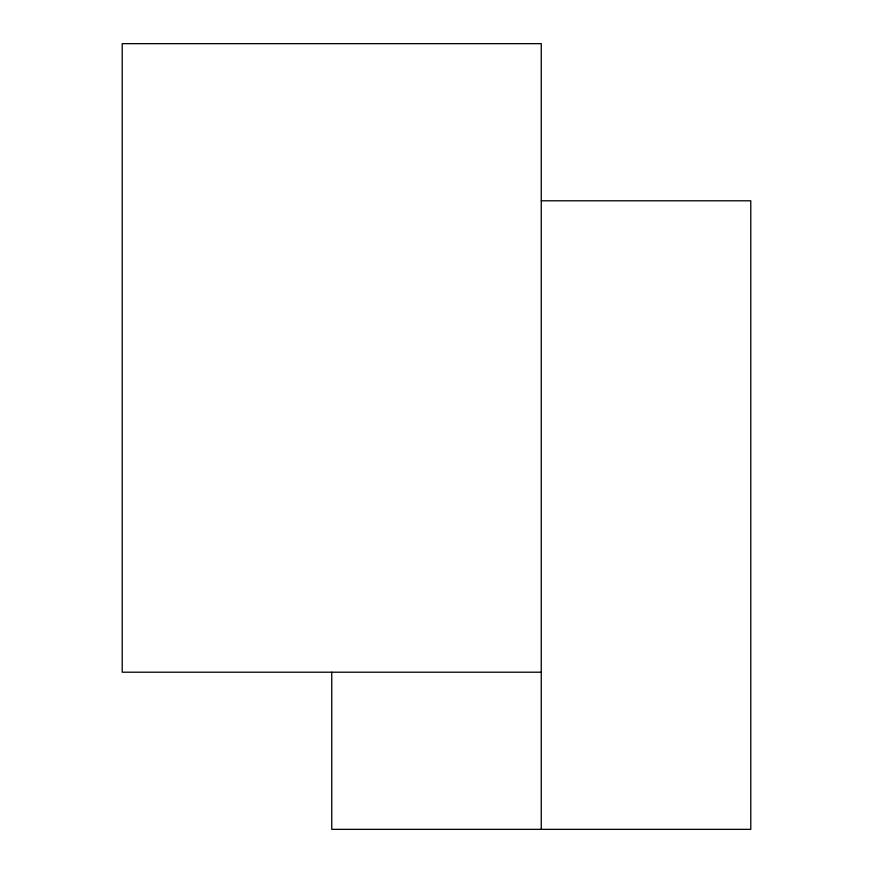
<?xml version="1.0" encoding="UTF-8"?>
<svg xmlns="http://www.w3.org/2000/svg" width="873" height="873" viewBox="0 0 873 873"><rect width="100%" height="100%" fill="white"/><g stroke="black" fill="none" stroke-linecap="round" stroke-linejoin="round"><path stroke-width="1.31" d="M541.26 200.79L750.78 200.79L750.78 829.35L331.74 829.35L331.74 672.21M541.26 672.21L122.22 672.21L122.22 43.65L541.26 43.65L541.26 829.35"/></g></svg>
